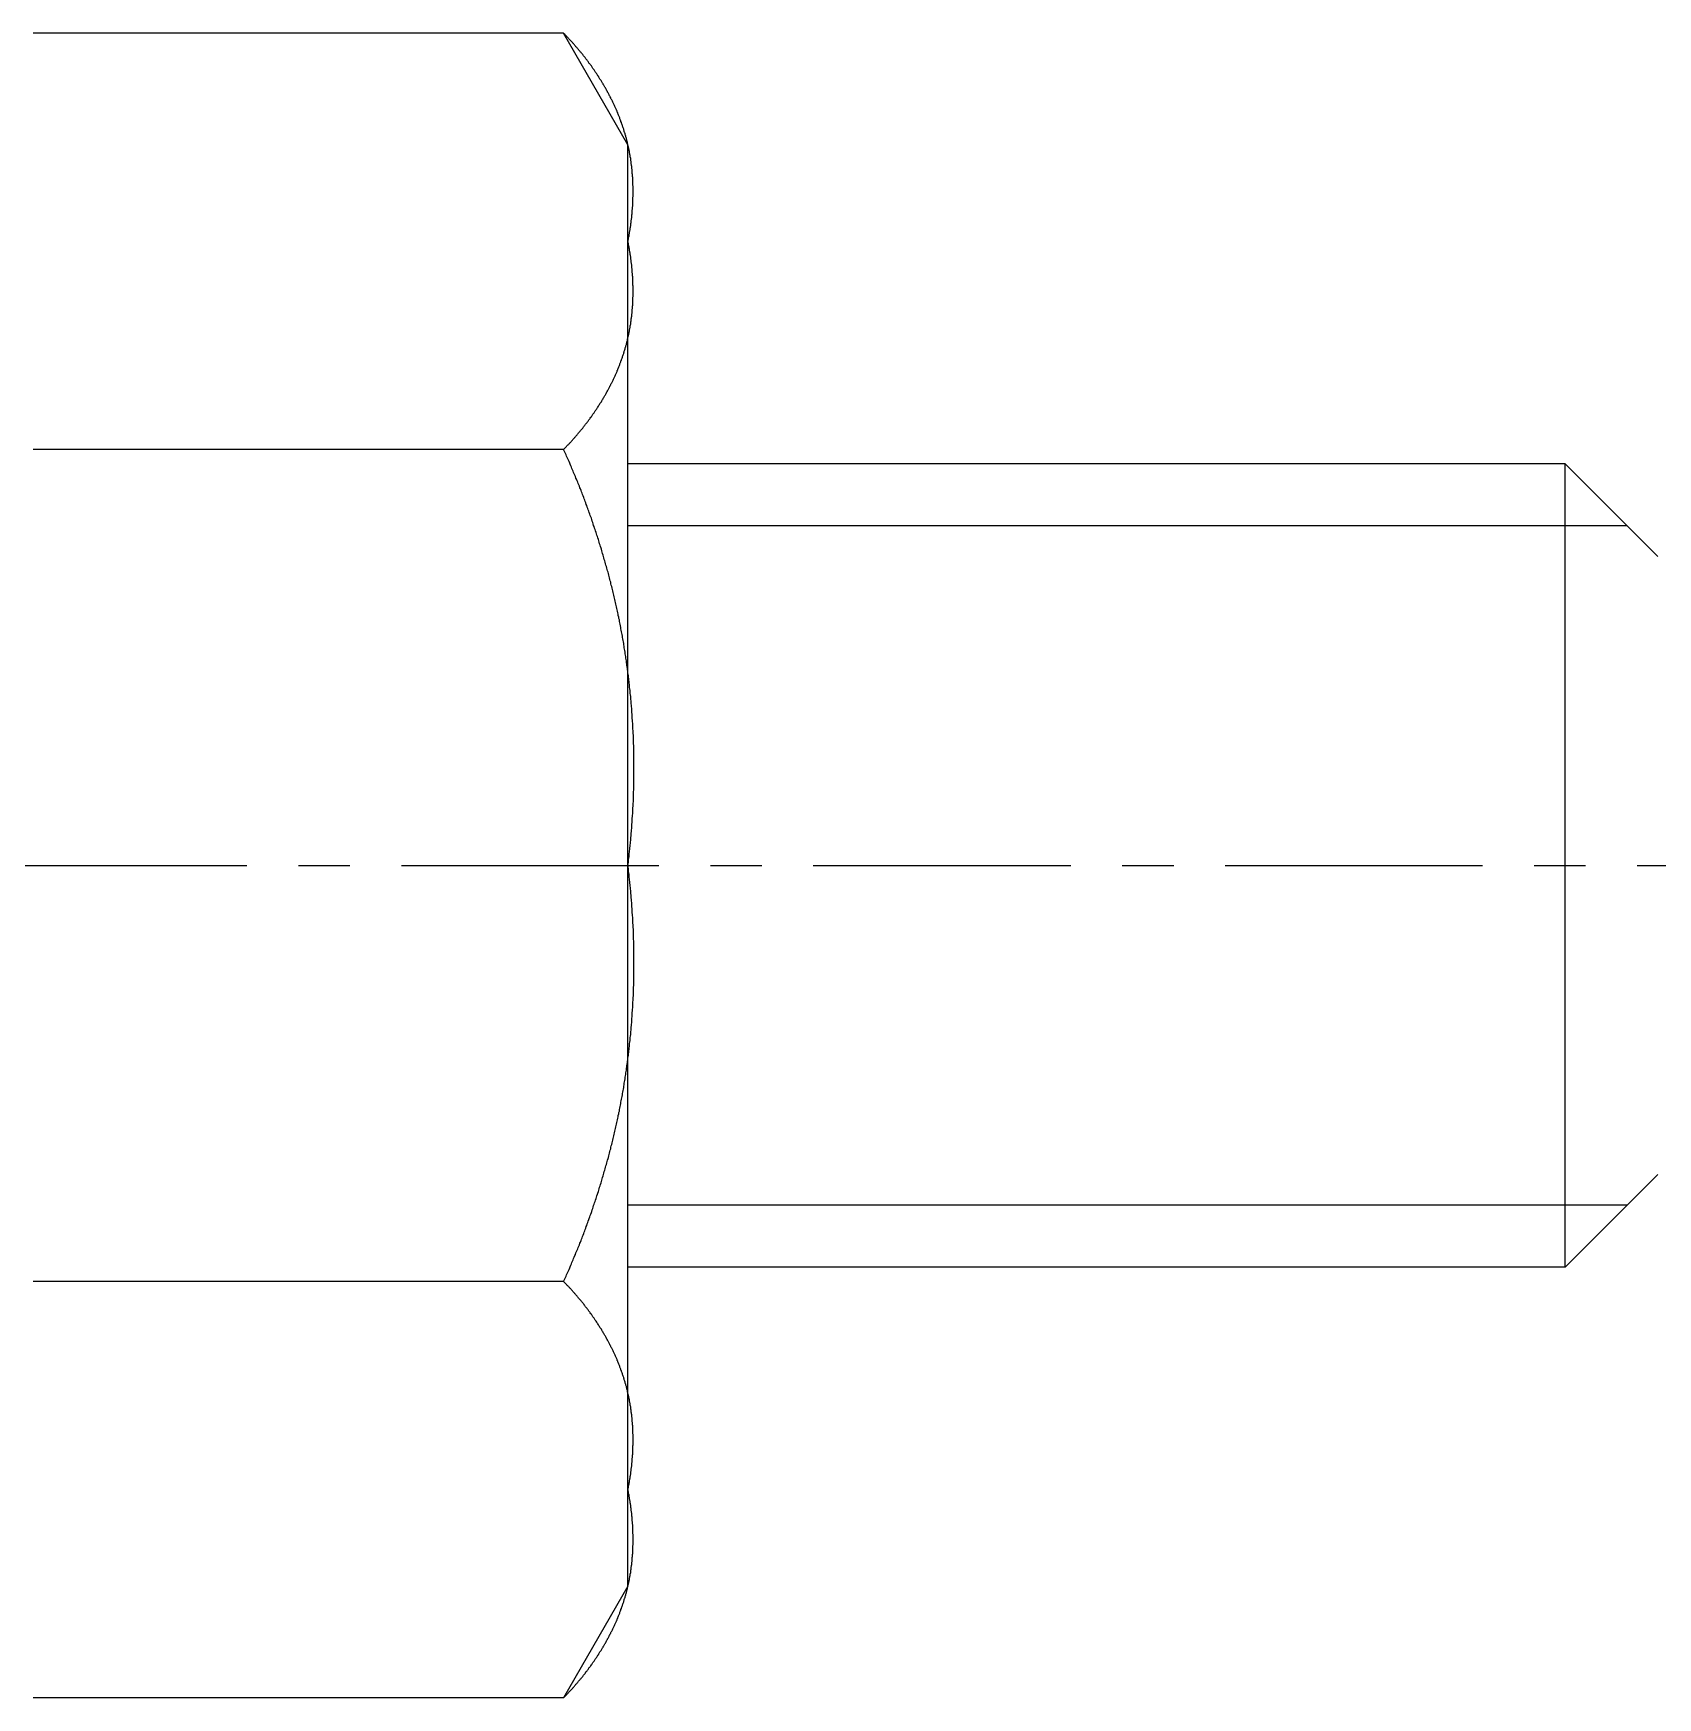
# Model space of a CAD drawing. Extents: x 69 to 225, y 65 to 130.
# Drawn here: x 105.37 to 113.26, y 107.57 to 115.65 of the extents above; entities that cross this region are included whole.
import ezdxf

# ---------------------------------------------------------------- set-up
doc = ezdxf.new("R2010")
doc.units = 0
doc.linetypes.add('CENTER', pattern=[2, 1.25, -0.25, 0.25, -0.25])
doc.layers.get('0').update_dxf_attribs({"linetype": 'CONTINUOUS'})
doc.layers.add('CENTER', color=1, linetype='CENTER')

msp = doc.modelspace()

# ---------------------------------------------------------------- linework, layer by layer
at = {"color": 7, "linetype": 'CONTINUOUS'}
for p, q in [((107.9492, 115.65), (105.3744, 115.65)), ((108.2618, 115.1085), (107.9492, 115.65)), ((108.2618, 114.6396), (108.2618, 115.1085)), ((108.2618, 111.6085), (108.2618, 114.6396)), ((107.9492, 113.6292), (105.3744, 113.6292)), ((112.8118, 113.5585), (108.2618, 113.5585)), ((112.8118, 109.6585), (112.8118, 113.5585)), ((113.2618, 113.1085), (112.8118, 113.5585)), ((108.2618, 108.5774), (108.2618, 111.6085)), ((113.2618, 110.1085), (112.8118, 109.6585)), ((112.8118, 109.6585), (108.2618, 109.6585)), ((107.9492, 109.5878), (105.3744, 109.5878)), ((108.2618, 108.1085), (108.2618, 108.5774)), ((108.2618, 108.1085), (107.9492, 107.5671)), ((107.9492, 107.5671), (105.3744, 107.5671))]:
    msp.add_line(p, q, dxfattribs=at)
at = {"color": 3, "linetype": 'CONTINUOUS'}
for p, q in [((113.1118, 113.2585), (108.2618, 113.2585)), ((113.1118, 109.9585), (108.2618, 109.9585))]:
    msp.add_line(p, q, dxfattribs=at)
at = {"color": 7}
for points in [[(108.262, 114.64, 0), (108.263, 114.643, 0), (108.263, 114.647, 0), (108.264, 114.651, 0), (108.265, 114.655, 0), (108.265, 114.658, 0), (108.266, 114.662, 0), (108.267, 114.666, 0), (108.268, 114.67, 0), (108.268, 114.674, 0), (108.269, 114.677, 0), (108.27, 114.681, 0), (108.27, 114.685, 0), (108.271, 114.689, 0), (108.271, 114.693, 0), (108.272, 114.696, 0), (108.273, 114.7, 0), (108.273, 114.704, 0), (108.274, 114.708, 0), (108.274, 114.712, 0), (108.275, 114.715, 0), (108.275, 114.719, 0), (108.276, 114.723, 0), (108.276, 114.727, 0), (108.277, 114.731, 0), (108.277, 114.735, 0), (108.278, 114.738, 0), (108.278, 114.742, 0), (108.279, 114.746, 0), (108.279, 114.75, 0), (108.28, 114.754, 0), (108.28, 114.758, 0), (108.28, 114.761, 0), (108.281, 114.765, 0), (108.281, 114.769, 0), (108.282, 114.773, 0), (108.282, 114.777, 0), (108.282, 114.781, 0), (108.283, 114.784, 0), (108.283, 114.788, 0), (108.283, 114.792, 0), (108.284, 114.796, 0), (108.284, 114.8, 0), (108.284, 114.804, 0), (108.284, 114.807, 0), (108.285, 114.811, 0), (108.285, 114.815, 0), (108.285, 114.819, 0), (108.285, 114.823, 0), (108.285, 114.827, 0), (108.286, 114.831, 0), (108.286, 114.834, 0), (108.286, 114.838, 0), (108.286, 114.842, 0), (108.286, 114.846, 0), (108.286, 114.85, 0), (108.286, 114.854, 0), (108.287, 114.857, 0), (108.287, 114.861, 0), (108.287, 114.865, 0), (108.287, 114.869, 0), (108.287, 114.873, 0), (108.287, 114.877, 0), (108.287, 114.881, 0), (108.287, 114.884, 0), (108.287, 114.888, 0), (108.287, 114.892, 0), (108.287, 114.896, 0), (108.287, 114.9, 0), (108.287, 114.904, 0), (108.287, 114.908, 0), (108.286, 114.911, 0), (108.286, 114.915, 0), (108.286, 114.919, 0), (108.286, 114.923, 0), (108.286, 114.927, 0), (108.286, 114.931, 0), (108.286, 114.935, 0), (108.285, 114.938, 0), (108.285, 114.942, 0), (108.285, 114.946, 0), (108.285, 114.95, 0), (108.284, 114.954, 0), (108.284, 114.958, 0), (108.284, 114.961, 0), (108.284, 114.965, 0), (108.283, 114.969, 0), (108.283, 114.973, 0), (108.283, 114.977, 0), (108.282, 114.981, 0), (108.282, 114.984, 0), (108.282, 114.988, 0), (108.281, 114.992, 0), (108.281, 114.996, 0), (108.28, 115, 0), (108.28, 115.004, 0), (108.279, 115.007, 0), (108.279, 115.011, 0), (108.278, 115.015, 0), (108.278, 115.019, 0), (108.277, 115.023, 0), (108.277, 115.027, 0), (108.276, 115.03, 0), (108.276, 115.034, 0), (108.275, 115.038, 0), (108.275, 115.042, 0), (108.274, 115.046, 0), (108.273, 115.049, 0), (108.273, 115.053, 0), (108.272, 115.057, 0), (108.271, 115.061, 0), (108.271, 115.065, 0), (108.27, 115.068, 0), (108.269, 115.072, 0), (108.269, 115.076, 0), (108.268, 115.08, 0), (108.267, 115.083, 0), (108.266, 115.087, 0), (108.266, 115.091, 0), (108.265, 115.095, 0), (108.264, 115.099, 0), (108.263, 115.102, 0), (108.262, 115.106, 0), (108.261, 115.11, 0), (108.26, 115.114, 0), (108.26, 115.117, 0), (108.259, 115.121, 0), (108.258, 115.125, 0), (108.257, 115.129, 0), (108.256, 115.132, 0), (108.255, 115.136, 0), (108.254, 115.14, 0), (108.253, 115.143, 0), (108.252, 115.147, 0), (108.251, 115.151, 0), (108.25, 115.155, 0), (108.249, 115.158, 0), (108.248, 115.162, 0), (108.247, 115.166, 0), (108.245, 115.169, 0), (108.244, 115.173, 0), (108.243, 115.177, 0), (108.242, 115.18, 0), (108.241, 115.184, 0), (108.24, 115.188, 0), (108.239, 115.191, 0), (108.237, 115.195, 0), (108.236, 115.199, 0), (108.235, 115.202, 0), (108.234, 115.206, 0), (108.232, 115.21, 0), (108.231, 115.213, 0), (108.23, 115.217, 0), (108.228, 115.221, 0), (108.227, 115.224, 0), (108.226, 115.228, 0), (108.224, 115.231, 0), (108.223, 115.235, 0), (108.222, 115.239, 0), (108.22, 115.242, 0), (108.219, 115.246, 0), (108.217, 115.249, 0), (108.216, 115.253, 0), (108.215, 115.257, 0), (108.213, 115.26, 0), (108.212, 115.264, 0), (108.21, 115.267, 0), (108.209, 115.271, 0), (108.207, 115.274, 0), (108.206, 115.278, 0), (108.204, 115.281, 0), (108.203, 115.285, 0), (108.201, 115.288, 0), (108.199, 115.292, 0), (108.198, 115.295, 0), (108.196, 115.299, 0), (108.195, 115.302, 0), (108.193, 115.306, 0), (108.191, 115.309, 0), (108.19, 115.313, 0), (108.188, 115.316, 0), (108.186, 115.32, 0), (108.185, 115.323, 0), (108.183, 115.327, 0), (108.181, 115.33, 0), (108.179, 115.334, 0), (108.178, 115.337, 0), (108.176, 115.341, 0), (108.174, 115.344, 0), (108.172, 115.347, 0), (108.171, 115.351, 0), (108.169, 115.354, 0), (108.167, 115.358, 0), (108.165, 115.361, 0), (108.163, 115.364, 0), (108.162, 115.368, 0), (108.16, 115.371, 0), (108.158, 115.375, 0), (108.156, 115.378, 0), (108.154, 115.381, 0), (108.152, 115.385, 0), (108.15, 115.388, 0), (108.148, 115.391, 0), (108.146, 115.395, 0), (108.144, 115.398, 0), (108.142, 115.401, 0), (108.141, 115.405, 0), (108.139, 115.408, 0), (108.137, 115.411, 0), (108.135, 115.414, 0), (108.133, 115.418, 0), (108.131, 115.421, 0), (108.129, 115.424, 0), (108.126, 115.428, 0), (108.124, 115.431, 0), (108.122, 115.434, 0), (108.12, 115.437, 0), (108.118, 115.441, 0), (108.116, 115.444, 0), (108.114, 115.447, 0), (108.112, 115.45, 0), (108.11, 115.453, 0), (108.108, 115.457, 0), (108.106, 115.46, 0), (108.103, 115.463, 0), (108.101, 115.466, 0), (108.099, 115.469, 0), (108.097, 115.473, 0), (108.095, 115.476, 0), (108.092, 115.479, 0), (108.09, 115.482, 0), (108.088, 115.485, 0), (108.086, 115.488, 0), (108.084, 115.492, 0), (108.081, 115.495, 0), (108.079, 115.498, 0), (108.077, 115.501, 0), (108.074, 115.504, 0), (108.072, 115.507, 0), (108.07, 115.51, 0), (108.068, 115.513, 0), (108.065, 115.516, 0), (108.063, 115.519, 0), (108.061, 115.522, 0), (108.058, 115.526, 0), (108.056, 115.529, 0), (108.054, 115.532, 0), (108.051, 115.535, 0), (108.049, 115.538, 0), (108.046, 115.541, 0), (108.044, 115.544, 0), (108.042, 115.547, 0), (108.039, 115.55, 0), (108.037, 115.553, 0), (108.034, 115.556, 0), (108.032, 115.559, 0), (108.029, 115.562, 0), (108.027, 115.565, 0), (108.024, 115.568, 0), (108.022, 115.571, 0), (108.02, 115.573, 0), (108.017, 115.576, 0), (108.015, 115.579, 0), (108.012, 115.582, 0), (108.009, 115.585, 0), (108.007, 115.588, 0), (108.004, 115.591, 0), (108.002, 115.594, 0), (107.999, 115.597, 0), (107.997, 115.6, 0), (107.994, 115.602, 0), (107.992, 115.605, 0), (107.989, 115.608, 0), (107.986, 115.611, 0), (107.984, 115.614, 0), (107.981, 115.617, 0), (107.979, 115.619, 0), (107.976, 115.622, 0), (107.973, 115.625, 0), (107.971, 115.628, 0), (107.968, 115.631, 0), (107.965, 115.633, 0), (107.963, 115.636, 0), (107.96, 115.639, 0), (107.957, 115.642, 0), (107.955, 115.645, 0), (107.952, 115.647, 0), (107.949, 115.65, 0)], [(107.949, 113.629, 0), (107.952, 113.632, 0), (107.955, 113.635, 0), (107.957, 113.637, 0), (107.96, 113.64, 0), (107.963, 113.643, 0), (107.965, 113.646, 0), (107.968, 113.649, 0), (107.971, 113.651, 0), (107.973, 113.654, 0), (107.976, 113.657, 0), (107.979, 113.66, 0), (107.981, 113.663, 0), (107.984, 113.665, 0), (107.986, 113.668, 0), (107.989, 113.671, 0), (107.992, 113.674, 0), (107.994, 113.677, 0), (107.997, 113.68, 0), (107.999, 113.682, 0), (108.002, 113.685, 0), (108.004, 113.688, 0), (108.007, 113.691, 0), (108.009, 113.694, 0), (108.012, 113.697, 0), (108.015, 113.7, 0), (108.017, 113.703, 0), (108.02, 113.706, 0), (108.022, 113.709, 0), (108.024, 113.712, 0), (108.027, 113.715, 0), (108.029, 113.718, 0), (108.032, 113.721, 0), (108.034, 113.724, 0), (108.037, 113.726, 0), (108.039, 113.729, 0), (108.042, 113.732, 0), (108.044, 113.735, 0), (108.046, 113.739, 0), (108.049, 113.742, 0), (108.051, 113.745, 0), (108.054, 113.748, 0), (108.056, 113.751, 0), (108.058, 113.754, 0), (108.061, 113.757, 0), (108.063, 113.76, 0), (108.065, 113.763, 0), (108.068, 113.766, 0), (108.07, 113.769, 0), (108.072, 113.772, 0), (108.074, 113.775, 0), (108.077, 113.778, 0), (108.079, 113.781, 0), (108.081, 113.785, 0), (108.084, 113.788, 0), (108.086, 113.791, 0), (108.088, 113.794, 0), (108.09, 113.797, 0), (108.092, 113.8, 0), (108.095, 113.803, 0), (108.097, 113.807, 0), (108.099, 113.81, 0), (108.101, 113.813, 0), (108.103, 113.816, 0), (108.106, 113.819, 0), (108.108, 113.823, 0), (108.11, 113.826, 0), (108.112, 113.829, 0), (108.114, 113.832, 0), (108.116, 113.835, 0), (108.118, 113.839, 0), (108.12, 113.842, 0), (108.122, 113.845, 0), (108.124, 113.848, 0), (108.126, 113.852, 0), (108.129, 113.855, 0), (108.131, 113.858, 0), (108.133, 113.861, 0), (108.135, 113.865, 0), (108.137, 113.868, 0), (108.139, 113.871, 0), (108.141, 113.875, 0), (108.142, 113.878, 0), (108.144, 113.881, 0), (108.146, 113.885, 0), (108.148, 113.888, 0), (108.15, 113.891, 0), (108.152, 113.895, 0), (108.154, 113.898, 0), (108.156, 113.901, 0), (108.158, 113.905, 0), (108.16, 113.908, 0), (108.162, 113.911, 0), (108.163, 113.915, 0), (108.165, 113.918, 0), (108.167, 113.922, 0), (108.169, 113.925, 0), (108.171, 113.928, 0), (108.172, 113.932, 0), (108.174, 113.935, 0), (108.176, 113.939, 0), (108.178, 113.942, 0), (108.179, 113.946, 0), (108.181, 113.949, 0), (108.183, 113.952, 0), (108.185, 113.956, 0), (108.186, 113.959, 0), (108.188, 113.963, 0), (108.19, 113.966, 0), (108.191, 113.97, 0), (108.193, 113.973, 0), (108.195, 113.977, 0), (108.196, 113.98, 0), (108.198, 113.984, 0), (108.199, 113.987, 0), (108.201, 113.991, 0), (108.203, 113.994, 0), (108.204, 113.998, 0), (108.206, 114.001, 0), (108.207, 114.005, 0), (108.209, 114.008, 0), (108.21, 114.012, 0), (108.212, 114.016, 0), (108.213, 114.019, 0), (108.215, 114.023, 0), (108.216, 114.026, 0), (108.217, 114.03, 0), (108.219, 114.033, 0), (108.22, 114.037, 0), (108.222, 114.041, 0), (108.223, 114.044, 0), (108.224, 114.048, 0), (108.226, 114.051, 0), (108.227, 114.055, 0), (108.228, 114.059, 0), (108.23, 114.062, 0), (108.231, 114.066, 0), (108.232, 114.069, 0), (108.234, 114.073, 0), (108.235, 114.077, 0), (108.236, 114.08, 0), (108.237, 114.084, 0), (108.239, 114.088, 0), (108.24, 114.091, 0), (108.241, 114.095, 0), (108.242, 114.099, 0), (108.243, 114.102, 0), (108.244, 114.106, 0), (108.245, 114.11, 0), (108.247, 114.113, 0), (108.248, 114.117, 0), (108.249, 114.121, 0), (108.25, 114.125, 0), (108.251, 114.128, 0), (108.252, 114.132, 0), (108.253, 114.136, 0), (108.254, 114.139, 0), (108.255, 114.143, 0), (108.256, 114.147, 0), (108.257, 114.151, 0), (108.258, 114.154, 0), (108.259, 114.158, 0), (108.26, 114.162, 0), (108.26, 114.166, 0), (108.261, 114.169, 0), (108.262, 114.173, 0), (108.263, 114.177, 0), (108.264, 114.181, 0), (108.265, 114.184, 0), (108.266, 114.188, 0), (108.266, 114.192, 0), (108.267, 114.196, 0), (108.268, 114.2, 0), (108.269, 114.203, 0), (108.269, 114.207, 0), (108.27, 114.211, 0), (108.271, 114.215, 0), (108.271, 114.218, 0), (108.272, 114.222, 0), (108.273, 114.226, 0), (108.273, 114.23, 0), (108.274, 114.234, 0), (108.275, 114.237, 0), (108.275, 114.241, 0), (108.276, 114.245, 0), (108.276, 114.249, 0), (108.277, 114.253, 0), (108.277, 114.257, 0), (108.278, 114.26, 0), (108.278, 114.264, 0), (108.279, 114.268, 0), (108.279, 114.272, 0), (108.28, 114.276, 0), (108.28, 114.279, 0), (108.281, 114.283, 0), (108.281, 114.287, 0), (108.282, 114.291, 0), (108.282, 114.295, 0), (108.282, 114.299, 0), (108.283, 114.302, 0), (108.283, 114.306, 0), (108.283, 114.31, 0), (108.284, 114.314, 0), (108.284, 114.318, 0), (108.284, 114.322, 0), (108.284, 114.325, 0), (108.285, 114.329, 0), (108.285, 114.333, 0), (108.285, 114.337, 0), (108.285, 114.341, 0), (108.286, 114.345, 0), (108.286, 114.349, 0), (108.286, 114.352, 0), (108.286, 114.356, 0), (108.286, 114.36, 0), (108.286, 114.364, 0), (108.286, 114.368, 0), (108.287, 114.372, 0), (108.287, 114.376, 0), (108.287, 114.379, 0), (108.287, 114.383, 0), (108.287, 114.387, 0), (108.287, 114.391, 0), (108.287, 114.395, 0), (108.287, 114.399, 0), (108.287, 114.402, 0), (108.287, 114.406, 0), (108.287, 114.41, 0), (108.287, 114.414, 0), (108.287, 114.418, 0), (108.287, 114.422, 0), (108.286, 114.426, 0), (108.286, 114.429, 0), (108.286, 114.433, 0), (108.286, 114.437, 0), (108.286, 114.441, 0), (108.286, 114.445, 0), (108.286, 114.449, 0), (108.285, 114.453, 0), (108.285, 114.456, 0), (108.285, 114.46, 0), (108.285, 114.464, 0), (108.285, 114.468, 0), (108.284, 114.472, 0), (108.284, 114.476, 0), (108.284, 114.479, 0), (108.284, 114.483, 0), (108.283, 114.487, 0), (108.283, 114.491, 0), (108.283, 114.495, 0), (108.282, 114.499, 0), (108.282, 114.503, 0), (108.282, 114.506, 0), (108.281, 114.51, 0), (108.281, 114.514, 0), (108.28, 114.518, 0), (108.28, 114.522, 0), (108.28, 114.526, 0), (108.279, 114.529, 0), (108.279, 114.533, 0), (108.278, 114.537, 0), (108.278, 114.541, 0), (108.277, 114.545, 0), (108.277, 114.548, 0), (108.276, 114.552, 0), (108.276, 114.556, 0), (108.275, 114.56, 0), (108.275, 114.564, 0), (108.274, 114.568, 0), (108.274, 114.571, 0), (108.273, 114.575, 0), (108.273, 114.579, 0), (108.272, 114.583, 0), (108.271, 114.587, 0), (108.271, 114.59, 0), (108.27, 114.594, 0), (108.27, 114.598, 0), (108.269, 114.602, 0), (108.268, 114.606, 0), (108.268, 114.609, 0), (108.267, 114.613, 0), (108.266, 114.617, 0), (108.265, 114.621, 0), (108.265, 114.625, 0), (108.264, 114.628, 0), (108.263, 114.632, 0), (108.263, 114.636, 0), (108.262, 114.64, 0)], [(108.262, 111.609, 0), (108.263, 111.616, 0), (108.264, 111.623, 0), (108.264, 111.63, 0), (108.265, 111.637, 0), (108.266, 111.644, 0), (108.267, 111.652, 0), (108.268, 111.659, 0), (108.268, 111.666, 0), (108.269, 111.673, 0), (108.27, 111.68, 0), (108.271, 111.687, 0), (108.271, 111.695, 0), (108.272, 111.702, 0), (108.273, 111.709, 0), (108.274, 111.716, 0), (108.274, 111.723, 0), (108.275, 111.73, 0), (108.276, 111.738, 0), (108.276, 111.745, 0), (108.277, 111.752, 0), (108.277, 111.759, 0), (108.278, 111.766, 0), (108.279, 111.774, 0), (108.279, 111.781, 0), (108.28, 111.788, 0), (108.28, 111.795, 0), (108.281, 111.802, 0), (108.281, 111.81, 0), (108.282, 111.817, 0), (108.282, 111.824, 0), (108.283, 111.831, 0), (108.283, 111.838, 0), (108.284, 111.846, 0), (108.284, 111.853, 0), (108.285, 111.86, 0), (108.285, 111.867, 0), (108.286, 111.874, 0), (108.286, 111.882, 0), (108.286, 111.889, 0), (108.287, 111.896, 0), (108.287, 111.903, 0), (108.287, 111.911, 0), (108.288, 111.918, 0), (108.288, 111.925, 0), (108.288, 111.932, 0), (108.289, 111.939, 0), (108.289, 111.947, 0), (108.289, 111.954, 0), (108.289, 111.961, 0), (108.289, 111.968, 0), (108.29, 111.975, 0), (108.29, 111.983, 0), (108.29, 111.99, 0), (108.29, 111.997, 0), (108.29, 112.004, 0), (108.291, 112.012, 0), (108.291, 112.019, 0), (108.291, 112.026, 0), (108.291, 112.033, 0), (108.291, 112.04, 0), (108.291, 112.048, 0), (108.291, 112.055, 0), (108.291, 112.062, 0), (108.291, 112.069, 0), (108.291, 112.076, 0), (108.291, 112.084, 0), (108.291, 112.091, 0), (108.291, 112.098, 0), (108.291, 112.105, 0), (108.291, 112.113, 0), (108.291, 112.12, 0), (108.291, 112.127, 0), (108.291, 112.134, 0), (108.291, 112.141, 0), (108.291, 112.149, 0), (108.29, 112.156, 0), (108.29, 112.163, 0), (108.29, 112.17, 0), (108.29, 112.178, 0), (108.29, 112.185, 0), (108.29, 112.192, 0), (108.289, 112.199, 0), (108.289, 112.206, 0), (108.289, 112.214, 0), (108.289, 112.221, 0), (108.288, 112.228, 0), (108.288, 112.235, 0), (108.288, 112.242, 0), (108.287, 112.25, 0), (108.287, 112.257, 0), (108.287, 112.264, 0), (108.286, 112.271, 0), (108.286, 112.279, 0), (108.286, 112.286, 0), (108.285, 112.293, 0), (108.285, 112.3, 0), (108.284, 112.307, 0), (108.284, 112.315, 0), (108.283, 112.322, 0), (108.283, 112.329, 0), (108.283, 112.336, 0), (108.282, 112.343, 0), (108.281, 112.351, 0), (108.281, 112.358, 0), (108.28, 112.365, 0), (108.28, 112.372, 0), (108.279, 112.379, 0), (108.279, 112.387, 0), (108.278, 112.394, 0), (108.277, 112.401, 0), (108.277, 112.408, 0), (108.276, 112.415, 0), (108.275, 112.422, 0), (108.275, 112.43, 0), (108.274, 112.437, 0), (108.273, 112.444, 0), (108.273, 112.451, 0), (108.272, 112.458, 0), (108.271, 112.466, 0), (108.27, 112.473, 0), (108.27, 112.48, 0), (108.269, 112.487, 0), (108.268, 112.494, 0), (108.267, 112.501, 0), (108.266, 112.509, 0), (108.266, 112.516, 0), (108.265, 112.523, 0), (108.264, 112.53, 0), (108.263, 112.537, 0), (108.262, 112.544, 0), (108.261, 112.552, 0), (108.26, 112.559, 0), (108.259, 112.566, 0), (108.258, 112.573, 0), (108.257, 112.58, 0), (108.256, 112.587, 0), (108.255, 112.595, 0), (108.254, 112.602, 0), (108.253, 112.609, 0), (108.252, 112.616, 0), (108.251, 112.623, 0), (108.25, 112.63, 0), (108.249, 112.637, 0), (108.248, 112.644, 0), (108.247, 112.652, 0), (108.245, 112.659, 0), (108.244, 112.666, 0), (108.243, 112.673, 0), (108.242, 112.68, 0), (108.241, 112.687, 0), (108.24, 112.694, 0), (108.238, 112.701, 0), (108.237, 112.709, 0), (108.236, 112.716, 0), (108.235, 112.723, 0), (108.233, 112.73, 0), (108.232, 112.737, 0), (108.231, 112.744, 0), (108.229, 112.751, 0), (108.228, 112.758, 0), (108.227, 112.765, 0), (108.225, 112.772, 0), (108.224, 112.78, 0), (108.222, 112.787, 0), (108.221, 112.794, 0), (108.22, 112.801, 0), (108.218, 112.808, 0), (108.217, 112.815, 0), (108.215, 112.822, 0), (108.214, 112.829, 0), (108.212, 112.836, 0), (108.211, 112.843, 0), (108.209, 112.85, 0), (108.208, 112.857, 0), (108.206, 112.864, 0), (108.205, 112.871, 0), (108.203, 112.878, 0), (108.201, 112.885, 0), (108.2, 112.892, 0), (108.198, 112.9, 0), (108.197, 112.907, 0), (108.195, 112.914, 0), (108.193, 112.921, 0), (108.192, 112.928, 0), (108.19, 112.935, 0), (108.188, 112.942, 0), (108.186, 112.949, 0), (108.185, 112.956, 0), (108.183, 112.963, 0), (108.181, 112.97, 0), (108.179, 112.977, 0), (108.178, 112.984, 0), (108.176, 112.991, 0), (108.174, 112.998, 0), (108.172, 113.005, 0), (108.17, 113.012, 0), (108.169, 113.019, 0), (108.167, 113.026, 0), (108.165, 113.033, 0), (108.163, 113.04, 0), (108.161, 113.046, 0), (108.159, 113.053, 0), (108.157, 113.06, 0), (108.155, 113.067, 0), (108.153, 113.074, 0), (108.151, 113.081, 0), (108.149, 113.088, 0), (108.147, 113.095, 0), (108.145, 113.102, 0), (108.143, 113.109, 0), (108.141, 113.116, 0), (108.139, 113.123, 0), (108.137, 113.13, 0), (108.135, 113.137, 0), (108.133, 113.144, 0), (108.131, 113.15, 0), (108.129, 113.157, 0), (108.127, 113.164, 0), (108.124, 113.171, 0), (108.122, 113.178, 0), (108.12, 113.185, 0), (108.118, 113.192, 0), (108.116, 113.199, 0), (108.114, 113.206, 0), (108.111, 113.212, 0), (108.109, 113.219, 0), (108.107, 113.226, 0), (108.105, 113.233, 0), (108.102, 113.24, 0), (108.1, 113.247, 0), (108.098, 113.254, 0), (108.095, 113.26, 0), (108.093, 113.267, 0), (108.091, 113.274, 0), (108.088, 113.281, 0), (108.086, 113.288, 0), (108.084, 113.295, 0), (108.081, 113.301, 0), (108.079, 113.308, 0), (108.077, 113.315, 0), (108.074, 113.322, 0), (108.072, 113.329, 0), (108.069, 113.335, 0), (108.067, 113.342, 0), (108.064, 113.349, 0), (108.062, 113.356, 0), (108.059, 113.362, 0), (108.057, 113.369, 0), (108.054, 113.376, 0), (108.052, 113.383, 0), (108.049, 113.389, 0), (108.047, 113.396, 0), (108.044, 113.403, 0), (108.041, 113.41, 0), (108.039, 113.416, 0), (108.036, 113.423, 0), (108.034, 113.43, 0), (108.031, 113.437, 0), (108.028, 113.443, 0), (108.026, 113.45, 0), (108.023, 113.457, 0), (108.02, 113.463, 0), (108.018, 113.47, 0), (108.015, 113.477, 0), (108.012, 113.484, 0), (108.009, 113.49, 0), (108.007, 113.497, 0), (108.004, 113.504, 0), (108.001, 113.51, 0), (107.998, 113.517, 0), (107.996, 113.524, 0), (107.993, 113.53, 0), (107.99, 113.537, 0), (107.987, 113.543, 0), (107.984, 113.55, 0), (107.981, 113.557, 0), (107.979, 113.563, 0), (107.976, 113.57, 0), (107.973, 113.577, 0), (107.97, 113.583, 0), (107.967, 113.59, 0), (107.964, 113.596, 0), (107.961, 113.603, 0), (107.958, 113.61, 0), (107.955, 113.616, 0), (107.952, 113.623, 0), (107.949, 113.629, 0)], [(107.949, 109.588, 0), (107.952, 109.594, 0), (107.955, 109.601, 0), (107.958, 109.608, 0), (107.961, 109.614, 0), (107.964, 109.621, 0), (107.967, 109.627, 0), (107.97, 109.634, 0), (107.973, 109.64, 0), (107.976, 109.647, 0), (107.979, 109.654, 0), (107.981, 109.66, 0), (107.984, 109.667, 0), (107.987, 109.674, 0), (107.99, 109.68, 0), (107.993, 109.687, 0), (107.996, 109.694, 0), (107.998, 109.7, 0), (108.001, 109.707, 0), (108.004, 109.714, 0), (108.007, 109.72, 0), (108.009, 109.727, 0), (108.012, 109.734, 0), (108.015, 109.74, 0), (108.018, 109.747, 0), (108.02, 109.754, 0), (108.023, 109.76, 0), (108.026, 109.767, 0), (108.028, 109.774, 0), (108.031, 109.78, 0), (108.034, 109.787, 0), (108.036, 109.794, 0), (108.039, 109.801, 0), (108.041, 109.807, 0), (108.044, 109.814, 0), (108.047, 109.821, 0), (108.049, 109.828, 0), (108.052, 109.834, 0), (108.054, 109.841, 0), (108.057, 109.848, 0), (108.059, 109.855, 0), (108.062, 109.861, 0), (108.064, 109.868, 0), (108.067, 109.875, 0), (108.069, 109.882, 0), (108.072, 109.889, 0), (108.074, 109.895, 0), (108.077, 109.902, 0), (108.079, 109.909, 0), (108.081, 109.916, 0), (108.084, 109.923, 0), (108.086, 109.929, 0), (108.088, 109.936, 0), (108.091, 109.943, 0), (108.093, 109.95, 0), (108.095, 109.957, 0), (108.098, 109.964, 0), (108.1, 109.97, 0), (108.102, 109.977, 0), (108.105, 109.984, 0), (108.107, 109.991, 0), (108.109, 109.998, 0), (108.111, 110.005, 0), (108.114, 110.012, 0), (108.116, 110.018, 0), (108.118, 110.025, 0), (108.12, 110.032, 0), (108.122, 110.039, 0), (108.124, 110.046, 0), (108.127, 110.053, 0), (108.129, 110.06, 0), (108.131, 110.067, 0), (108.133, 110.074, 0), (108.135, 110.08, 0), (108.137, 110.087, 0), (108.139, 110.094, 0), (108.141, 110.101, 0), (108.143, 110.108, 0), (108.145, 110.115, 0), (108.147, 110.122, 0), (108.149, 110.129, 0), (108.151, 110.136, 0), (108.153, 110.143, 0), (108.155, 110.15, 0), (108.157, 110.157, 0), (108.159, 110.164, 0), (108.161, 110.171, 0), (108.163, 110.178, 0), (108.165, 110.185, 0), (108.167, 110.191, 0), (108.169, 110.198, 0), (108.17, 110.205, 0), (108.172, 110.212, 0), (108.174, 110.219, 0), (108.176, 110.226, 0), (108.178, 110.233, 0), (108.179, 110.24, 0), (108.181, 110.247, 0), (108.183, 110.254, 0), (108.185, 110.261, 0), (108.186, 110.268, 0), (108.188, 110.275, 0), (108.19, 110.282, 0), (108.192, 110.289, 0), (108.193, 110.296, 0), (108.195, 110.303, 0), (108.197, 110.31, 0), (108.198, 110.318, 0), (108.2, 110.325, 0), (108.201, 110.332, 0), (108.203, 110.339, 0), (108.205, 110.346, 0), (108.206, 110.353, 0), (108.208, 110.36, 0), (108.209, 110.367, 0), (108.211, 110.374, 0), (108.212, 110.381, 0), (108.214, 110.388, 0), (108.215, 110.395, 0), (108.217, 110.402, 0), (108.218, 110.409, 0), (108.22, 110.416, 0), (108.221, 110.423, 0), (108.222, 110.43, 0), (108.224, 110.438, 0), (108.225, 110.445, 0), (108.227, 110.452, 0), (108.228, 110.459, 0), (108.229, 110.466, 0), (108.231, 110.473, 0), (108.232, 110.48, 0), (108.233, 110.487, 0), (108.235, 110.494, 0), (108.236, 110.501, 0), (108.237, 110.508, 0), (108.238, 110.516, 0), (108.24, 110.523, 0), (108.241, 110.53, 0), (108.242, 110.537, 0), (108.243, 110.544, 0), (108.244, 110.551, 0), (108.245, 110.558, 0), (108.247, 110.565, 0), (108.248, 110.573, 0), (108.249, 110.58, 0), (108.25, 110.587, 0), (108.251, 110.594, 0), (108.252, 110.601, 0), (108.253, 110.608, 0), (108.254, 110.615, 0), (108.255, 110.623, 0), (108.256, 110.63, 0), (108.257, 110.637, 0), (108.258, 110.644, 0), (108.259, 110.651, 0), (108.26, 110.658, 0), (108.261, 110.665, 0), (108.262, 110.673, 0), (108.263, 110.68, 0), (108.264, 110.687, 0), (108.265, 110.694, 0), (108.266, 110.701, 0), (108.266, 110.708, 0), (108.267, 110.716, 0), (108.268, 110.723, 0), (108.269, 110.73, 0), (108.27, 110.737, 0), (108.27, 110.744, 0), (108.271, 110.751, 0), (108.272, 110.759, 0), (108.273, 110.766, 0), (108.273, 110.773, 0), (108.274, 110.78, 0), (108.275, 110.787, 0), (108.275, 110.795, 0), (108.276, 110.802, 0), (108.277, 110.809, 0), (108.277, 110.816, 0), (108.278, 110.823, 0), (108.279, 110.831, 0), (108.279, 110.838, 0), (108.28, 110.845, 0), (108.28, 110.852, 0), (108.281, 110.859, 0), (108.281, 110.867, 0), (108.282, 110.874, 0), (108.283, 110.881, 0), (108.283, 110.888, 0), (108.283, 110.895, 0), (108.284, 110.903, 0), (108.284, 110.91, 0), (108.285, 110.917, 0), (108.285, 110.924, 0), (108.286, 110.931, 0), (108.286, 110.939, 0), (108.286, 110.946, 0), (108.287, 110.953, 0), (108.287, 110.96, 0), (108.287, 110.967, 0), (108.288, 110.975, 0), (108.288, 110.982, 0), (108.288, 110.989, 0), (108.289, 110.996, 0), (108.289, 111.003, 0), (108.289, 111.011, 0), (108.289, 111.018, 0), (108.29, 111.025, 0), (108.29, 111.032, 0), (108.29, 111.04, 0), (108.29, 111.047, 0), (108.29, 111.054, 0), (108.29, 111.061, 0), (108.291, 111.068, 0), (108.291, 111.076, 0), (108.291, 111.083, 0), (108.291, 111.09, 0), (108.291, 111.097, 0), (108.291, 111.104, 0), (108.291, 111.112, 0), (108.291, 111.119, 0), (108.291, 111.126, 0), (108.291, 111.133, 0), (108.291, 111.141, 0), (108.291, 111.148, 0), (108.291, 111.155, 0), (108.291, 111.162, 0), (108.291, 111.169, 0), (108.291, 111.177, 0), (108.291, 111.184, 0), (108.291, 111.191, 0), (108.291, 111.198, 0), (108.291, 111.206, 0), (108.29, 111.213, 0), (108.29, 111.22, 0), (108.29, 111.227, 0), (108.29, 111.234, 0), (108.29, 111.242, 0), (108.289, 111.249, 0), (108.289, 111.256, 0), (108.289, 111.263, 0), (108.289, 111.27, 0), (108.289, 111.278, 0), (108.288, 111.285, 0), (108.288, 111.292, 0), (108.288, 111.299, 0), (108.287, 111.307, 0), (108.287, 111.314, 0), (108.287, 111.321, 0), (108.286, 111.328, 0), (108.286, 111.335, 0), (108.286, 111.343, 0), (108.285, 111.35, 0), (108.285, 111.357, 0), (108.284, 111.364, 0), (108.284, 111.371, 0), (108.283, 111.379, 0), (108.283, 111.386, 0), (108.282, 111.393, 0), (108.282, 111.4, 0), (108.281, 111.407, 0), (108.281, 111.415, 0), (108.28, 111.422, 0), (108.28, 111.429, 0), (108.279, 111.436, 0), (108.279, 111.443, 0), (108.278, 111.451, 0), (108.277, 111.458, 0), (108.277, 111.465, 0), (108.276, 111.472, 0), (108.276, 111.479, 0), (108.275, 111.487, 0), (108.274, 111.494, 0), (108.274, 111.501, 0), (108.273, 111.508, 0), (108.272, 111.515, 0), (108.271, 111.522, 0), (108.271, 111.53, 0), (108.27, 111.537, 0), (108.269, 111.544, 0), (108.268, 111.551, 0), (108.268, 111.558, 0), (108.267, 111.566, 0), (108.266, 111.573, 0), (108.265, 111.58, 0), (108.264, 111.587, 0), (108.264, 111.594, 0), (108.263, 111.601, 0), (108.262, 111.609, 0)], [(108.262, 108.577, 0), (108.263, 108.581, 0), (108.263, 108.585, 0), (108.264, 108.589, 0), (108.265, 108.593, 0), (108.265, 108.596, 0), (108.266, 108.6, 0), (108.267, 108.604, 0), (108.268, 108.608, 0), (108.268, 108.611, 0), (108.269, 108.615, 0), (108.27, 108.619, 0), (108.27, 108.623, 0), (108.271, 108.627, 0), (108.271, 108.63, 0), (108.272, 108.634, 0), (108.273, 108.638, 0), (108.273, 108.642, 0), (108.274, 108.646, 0), (108.274, 108.649, 0), (108.275, 108.653, 0), (108.275, 108.657, 0), (108.276, 108.661, 0), (108.276, 108.665, 0), (108.277, 108.669, 0), (108.277, 108.672, 0), (108.278, 108.676, 0), (108.278, 108.68, 0), (108.279, 108.684, 0), (108.279, 108.688, 0), (108.28, 108.692, 0), (108.28, 108.695, 0), (108.28, 108.699, 0), (108.281, 108.703, 0), (108.281, 108.707, 0), (108.282, 108.711, 0), (108.282, 108.715, 0), (108.282, 108.718, 0), (108.283, 108.722, 0), (108.283, 108.726, 0), (108.283, 108.73, 0), (108.284, 108.734, 0), (108.284, 108.738, 0), (108.284, 108.741, 0), (108.284, 108.745, 0), (108.285, 108.749, 0), (108.285, 108.753, 0), (108.285, 108.757, 0), (108.285, 108.761, 0), (108.285, 108.764, 0), (108.286, 108.768, 0), (108.286, 108.772, 0), (108.286, 108.776, 0), (108.286, 108.78, 0), (108.286, 108.784, 0), (108.286, 108.788, 0), (108.286, 108.791, 0), (108.287, 108.795, 0), (108.287, 108.799, 0), (108.287, 108.803, 0), (108.287, 108.807, 0), (108.287, 108.811, 0), (108.287, 108.815, 0), (108.287, 108.818, 0), (108.287, 108.822, 0), (108.287, 108.826, 0), (108.287, 108.83, 0), (108.287, 108.834, 0), (108.287, 108.838, 0), (108.287, 108.842, 0), (108.287, 108.845, 0), (108.286, 108.849, 0), (108.286, 108.853, 0), (108.286, 108.857, 0), (108.286, 108.861, 0), (108.286, 108.865, 0), (108.286, 108.868, 0), (108.286, 108.872, 0), (108.285, 108.876, 0), (108.285, 108.88, 0), (108.285, 108.884, 0), (108.285, 108.888, 0), (108.284, 108.892, 0), (108.284, 108.895, 0), (108.284, 108.899, 0), (108.284, 108.903, 0), (108.283, 108.907, 0), (108.283, 108.911, 0), (108.283, 108.915, 0), (108.282, 108.918, 0), (108.282, 108.922, 0), (108.282, 108.926, 0), (108.281, 108.93, 0), (108.281, 108.934, 0), (108.28, 108.938, 0), (108.28, 108.941, 0), (108.279, 108.945, 0), (108.279, 108.949, 0), (108.278, 108.953, 0), (108.278, 108.957, 0), (108.277, 108.961, 0), (108.277, 108.964, 0), (108.276, 108.968, 0), (108.276, 108.972, 0), (108.275, 108.976, 0), (108.275, 108.98, 0), (108.274, 108.983, 0), (108.273, 108.987, 0), (108.273, 108.991, 0), (108.272, 108.995, 0), (108.271, 108.999, 0), (108.271, 109.002, 0), (108.27, 109.006, 0), (108.269, 109.01, 0), (108.269, 109.014, 0), (108.268, 109.018, 0), (108.267, 109.021, 0), (108.266, 109.025, 0), (108.266, 109.029, 0), (108.265, 109.033, 0), (108.264, 109.036, 0), (108.263, 109.04, 0), (108.262, 109.044, 0), (108.261, 109.048, 0), (108.26, 109.051, 0), (108.26, 109.055, 0), (108.259, 109.059, 0), (108.258, 109.063, 0), (108.257, 109.066, 0), (108.256, 109.07, 0), (108.255, 109.074, 0), (108.254, 109.078, 0), (108.253, 109.081, 0), (108.252, 109.085, 0), (108.251, 109.089, 0), (108.25, 109.092, 0), (108.249, 109.096, 0), (108.248, 109.1, 0), (108.247, 109.104, 0), (108.245, 109.107, 0), (108.244, 109.111, 0), (108.243, 109.115, 0), (108.242, 109.118, 0), (108.241, 109.122, 0), (108.24, 109.126, 0), (108.239, 109.129, 0), (108.237, 109.133, 0), (108.236, 109.137, 0), (108.235, 109.14, 0), (108.234, 109.144, 0), (108.232, 109.148, 0), (108.231, 109.151, 0), (108.23, 109.155, 0), (108.228, 109.158, 0), (108.227, 109.162, 0), (108.226, 109.166, 0), (108.224, 109.169, 0), (108.223, 109.173, 0), (108.222, 109.176, 0), (108.22, 109.18, 0), (108.219, 109.184, 0), (108.217, 109.187, 0), (108.216, 109.191, 0), (108.215, 109.194, 0), (108.213, 109.198, 0), (108.212, 109.201, 0), (108.21, 109.205, 0), (108.209, 109.209, 0), (108.207, 109.212, 0), (108.206, 109.216, 0), (108.204, 109.219, 0), (108.203, 109.223, 0), (108.201, 109.226, 0), (108.199, 109.23, 0), (108.198, 109.233, 0), (108.196, 109.237, 0), (108.195, 109.24, 0), (108.193, 109.244, 0), (108.191, 109.247, 0), (108.19, 109.251, 0), (108.188, 109.254, 0), (108.186, 109.258, 0), (108.185, 109.261, 0), (108.183, 109.265, 0), (108.181, 109.268, 0), (108.179, 109.271, 0), (108.178, 109.275, 0), (108.176, 109.278, 0), (108.174, 109.282, 0), (108.172, 109.285, 0), (108.171, 109.289, 0), (108.169, 109.292, 0), (108.167, 109.295, 0), (108.165, 109.299, 0), (108.163, 109.302, 0), (108.162, 109.306, 0), (108.16, 109.309, 0), (108.158, 109.312, 0), (108.156, 109.316, 0), (108.154, 109.319, 0), (108.152, 109.322, 0), (108.15, 109.326, 0), (108.148, 109.329, 0), (108.146, 109.332, 0), (108.144, 109.336, 0), (108.142, 109.339, 0), (108.141, 109.342, 0), (108.139, 109.346, 0), (108.137, 109.349, 0), (108.135, 109.352, 0), (108.133, 109.356, 0), (108.131, 109.359, 0), (108.129, 109.362, 0), (108.126, 109.365, 0), (108.124, 109.369, 0), (108.122, 109.372, 0), (108.12, 109.375, 0), (108.118, 109.378, 0), (108.116, 109.382, 0), (108.114, 109.385, 0), (108.112, 109.388, 0), (108.11, 109.391, 0), (108.108, 109.395, 0), (108.106, 109.398, 0), (108.103, 109.401, 0), (108.101, 109.404, 0), (108.099, 109.407, 0), (108.097, 109.41, 0), (108.095, 109.414, 0), (108.092, 109.417, 0), (108.09, 109.42, 0), (108.088, 109.423, 0), (108.086, 109.426, 0), (108.084, 109.429, 0), (108.081, 109.432, 0), (108.079, 109.436, 0), (108.077, 109.439, 0), (108.074, 109.442, 0), (108.072, 109.445, 0), (108.07, 109.448, 0), (108.068, 109.451, 0), (108.065, 109.454, 0), (108.063, 109.457, 0), (108.061, 109.46, 0), (108.058, 109.463, 0), (108.056, 109.466, 0), (108.054, 109.469, 0), (108.051, 109.472, 0), (108.049, 109.476, 0), (108.046, 109.479, 0), (108.044, 109.482, 0), (108.042, 109.485, 0), (108.039, 109.488, 0), (108.037, 109.491, 0), (108.034, 109.494, 0), (108.032, 109.497, 0), (108.029, 109.499, 0), (108.027, 109.502, 0), (108.024, 109.505, 0), (108.022, 109.508, 0), (108.02, 109.511, 0), (108.017, 109.514, 0), (108.015, 109.517, 0), (108.012, 109.52, 0), (108.009, 109.523, 0), (108.007, 109.526, 0), (108.004, 109.529, 0), (108.002, 109.532, 0), (107.999, 109.535, 0), (107.997, 109.537, 0), (107.994, 109.54, 0), (107.992, 109.543, 0), (107.989, 109.546, 0), (107.986, 109.549, 0), (107.984, 109.552, 0), (107.981, 109.554, 0), (107.979, 109.557, 0), (107.976, 109.56, 0), (107.973, 109.563, 0), (107.971, 109.566, 0), (107.968, 109.569, 0), (107.965, 109.571, 0), (107.963, 109.574, 0), (107.96, 109.577, 0), (107.957, 109.58, 0), (107.955, 109.582, 0), (107.952, 109.585, 0), (107.949, 109.588, 0)], [(107.949, 107.567, 0), (107.952, 107.57, 0), (107.955, 107.573, 0), (107.957, 107.575, 0), (107.96, 107.578, 0), (107.963, 107.581, 0), (107.965, 107.584, 0), (107.968, 107.586, 0), (107.971, 107.589, 0), (107.973, 107.592, 0), (107.976, 107.595, 0), (107.979, 107.598, 0), (107.981, 107.6, 0), (107.984, 107.603, 0), (107.986, 107.606, 0), (107.989, 107.609, 0), (107.992, 107.612, 0), (107.994, 107.615, 0), (107.997, 107.617, 0), (107.999, 107.62, 0), (108.002, 107.623, 0), (108.004, 107.626, 0), (108.007, 107.629, 0), (108.009, 107.632, 0), (108.012, 107.635, 0), (108.015, 107.638, 0), (108.017, 107.641, 0), (108.02, 107.644, 0), (108.022, 107.647, 0), (108.024, 107.649, 0), (108.027, 107.652, 0), (108.029, 107.655, 0), (108.032, 107.658, 0), (108.034, 107.661, 0), (108.037, 107.664, 0), (108.039, 107.667, 0), (108.042, 107.67, 0), (108.044, 107.673, 0), (108.046, 107.676, 0), (108.049, 107.679, 0), (108.051, 107.682, 0), (108.054, 107.685, 0), (108.056, 107.688, 0), (108.058, 107.692, 0), (108.061, 107.695, 0), (108.063, 107.698, 0), (108.065, 107.701, 0), (108.068, 107.704, 0), (108.07, 107.707, 0), (108.072, 107.71, 0), (108.074, 107.713, 0), (108.077, 107.716, 0), (108.079, 107.719, 0), (108.081, 107.722, 0), (108.084, 107.726, 0), (108.086, 107.729, 0), (108.088, 107.732, 0), (108.09, 107.735, 0), (108.092, 107.738, 0), (108.095, 107.741, 0), (108.097, 107.744, 0), (108.099, 107.748, 0), (108.101, 107.751, 0), (108.103, 107.754, 0), (108.106, 107.757, 0), (108.108, 107.76, 0), (108.11, 107.764, 0), (108.112, 107.767, 0), (108.114, 107.77, 0), (108.116, 107.773, 0), (108.118, 107.776, 0), (108.12, 107.78, 0), (108.122, 107.783, 0), (108.124, 107.786, 0), (108.126, 107.789, 0), (108.129, 107.793, 0), (108.131, 107.796, 0), (108.133, 107.799, 0), (108.135, 107.803, 0), (108.137, 107.806, 0), (108.139, 107.809, 0), (108.141, 107.812, 0), (108.142, 107.816, 0), (108.144, 107.819, 0), (108.146, 107.822, 0), (108.148, 107.826, 0), (108.15, 107.829, 0), (108.152, 107.832, 0), (108.154, 107.836, 0), (108.156, 107.839, 0), (108.158, 107.843, 0), (108.16, 107.846, 0), (108.162, 107.849, 0), (108.163, 107.853, 0), (108.165, 107.856, 0), (108.167, 107.859, 0), (108.169, 107.863, 0), (108.171, 107.866, 0), (108.172, 107.87, 0), (108.174, 107.873, 0), (108.176, 107.877, 0), (108.178, 107.88, 0), (108.179, 107.883, 0), (108.181, 107.887, 0), (108.183, 107.89, 0), (108.185, 107.894, 0), (108.186, 107.897, 0), (108.188, 107.901, 0), (108.19, 107.904, 0), (108.191, 107.908, 0), (108.193, 107.911, 0), (108.195, 107.915, 0), (108.196, 107.918, 0), (108.198, 107.922, 0), (108.199, 107.925, 0), (108.201, 107.929, 0), (108.203, 107.932, 0), (108.204, 107.936, 0), (108.206, 107.939, 0), (108.207, 107.943, 0), (108.209, 107.946, 0), (108.21, 107.95, 0), (108.212, 107.953, 0), (108.213, 107.957, 0), (108.215, 107.96, 0), (108.216, 107.964, 0), (108.217, 107.968, 0), (108.219, 107.971, 0), (108.22, 107.975, 0), (108.222, 107.978, 0), (108.223, 107.982, 0), (108.224, 107.986, 0), (108.226, 107.989, 0), (108.227, 107.993, 0), (108.228, 107.996, 0), (108.23, 108, 0), (108.231, 108.004, 0), (108.232, 108.007, 0), (108.234, 108.011, 0), (108.235, 108.015, 0), (108.236, 108.018, 0), (108.237, 108.022, 0), (108.239, 108.026, 0), (108.24, 108.029, 0), (108.241, 108.033, 0), (108.242, 108.037, 0), (108.243, 108.04, 0), (108.244, 108.044, 0), (108.245, 108.048, 0), (108.247, 108.051, 0), (108.248, 108.055, 0), (108.249, 108.059, 0), (108.25, 108.062, 0), (108.251, 108.066, 0), (108.252, 108.07, 0), (108.253, 108.074, 0), (108.254, 108.077, 0), (108.255, 108.081, 0), (108.256, 108.085, 0), (108.257, 108.088, 0), (108.258, 108.092, 0), (108.259, 108.096, 0), (108.26, 108.1, 0), (108.26, 108.103, 0), (108.261, 108.107, 0), (108.262, 108.111, 0), (108.263, 108.115, 0), (108.264, 108.118, 0), (108.265, 108.122, 0), (108.266, 108.126, 0), (108.266, 108.13, 0), (108.267, 108.134, 0), (108.268, 108.137, 0), (108.269, 108.141, 0), (108.269, 108.145, 0), (108.27, 108.149, 0), (108.271, 108.152, 0), (108.271, 108.156, 0), (108.272, 108.16, 0), (108.273, 108.164, 0), (108.273, 108.168, 0), (108.274, 108.171, 0), (108.275, 108.175, 0), (108.275, 108.179, 0), (108.276, 108.183, 0), (108.276, 108.187, 0), (108.277, 108.191, 0), (108.277, 108.194, 0), (108.278, 108.198, 0), (108.278, 108.202, 0), (108.279, 108.206, 0), (108.279, 108.21, 0), (108.28, 108.213, 0), (108.28, 108.217, 0), (108.281, 108.221, 0), (108.281, 108.225, 0), (108.282, 108.229, 0), (108.282, 108.233, 0), (108.282, 108.236, 0), (108.283, 108.24, 0), (108.283, 108.244, 0), (108.283, 108.248, 0), (108.284, 108.252, 0), (108.284, 108.256, 0), (108.284, 108.259, 0), (108.284, 108.263, 0), (108.285, 108.267, 0), (108.285, 108.271, 0), (108.285, 108.275, 0), (108.285, 108.279, 0), (108.286, 108.283, 0), (108.286, 108.286, 0), (108.286, 108.29, 0), (108.286, 108.294, 0), (108.286, 108.298, 0), (108.286, 108.302, 0), (108.286, 108.306, 0), (108.287, 108.309, 0), (108.287, 108.313, 0), (108.287, 108.317, 0), (108.287, 108.321, 0), (108.287, 108.325, 0), (108.287, 108.329, 0), (108.287, 108.333, 0), (108.287, 108.336, 0), (108.287, 108.34, 0), (108.287, 108.344, 0), (108.287, 108.348, 0), (108.287, 108.352, 0), (108.287, 108.356, 0), (108.287, 108.36, 0), (108.286, 108.363, 0), (108.286, 108.367, 0), (108.286, 108.371, 0), (108.286, 108.375, 0), (108.286, 108.379, 0), (108.286, 108.383, 0), (108.286, 108.387, 0), (108.285, 108.39, 0), (108.285, 108.394, 0), (108.285, 108.398, 0), (108.285, 108.402, 0), (108.285, 108.406, 0), (108.284, 108.41, 0), (108.284, 108.413, 0), (108.284, 108.417, 0), (108.284, 108.421, 0), (108.283, 108.425, 0), (108.283, 108.429, 0), (108.283, 108.433, 0), (108.282, 108.437, 0), (108.282, 108.44, 0), (108.282, 108.444, 0), (108.281, 108.448, 0), (108.281, 108.452, 0), (108.28, 108.456, 0), (108.28, 108.46, 0), (108.28, 108.463, 0), (108.279, 108.467, 0), (108.279, 108.471, 0), (108.278, 108.475, 0), (108.278, 108.479, 0), (108.277, 108.482, 0), (108.277, 108.486, 0), (108.276, 108.49, 0), (108.276, 108.494, 0), (108.275, 108.498, 0), (108.275, 108.502, 0), (108.274, 108.505, 0), (108.274, 108.509, 0), (108.273, 108.513, 0), (108.273, 108.517, 0), (108.272, 108.521, 0), (108.271, 108.524, 0), (108.271, 108.528, 0), (108.27, 108.532, 0), (108.27, 108.536, 0), (108.269, 108.54, 0), (108.268, 108.543, 0), (108.268, 108.547, 0), (108.267, 108.551, 0), (108.266, 108.555, 0), (108.265, 108.559, 0), (108.265, 108.562, 0), (108.264, 108.566, 0), (108.263, 108.57, 0), (108.263, 108.574, 0), (108.262, 108.577, 0)]]:
    msp.add_polyline3d(points, dxfattribs=at)
at = {"layer": 'CENTER', "color": 1, "linetype": 'CENTER'}
msp.add_line((97.1618, 111.6085), (203.8618, 111.6085), dxfattribs=at)

doc.saveas('drawing.dxf')
